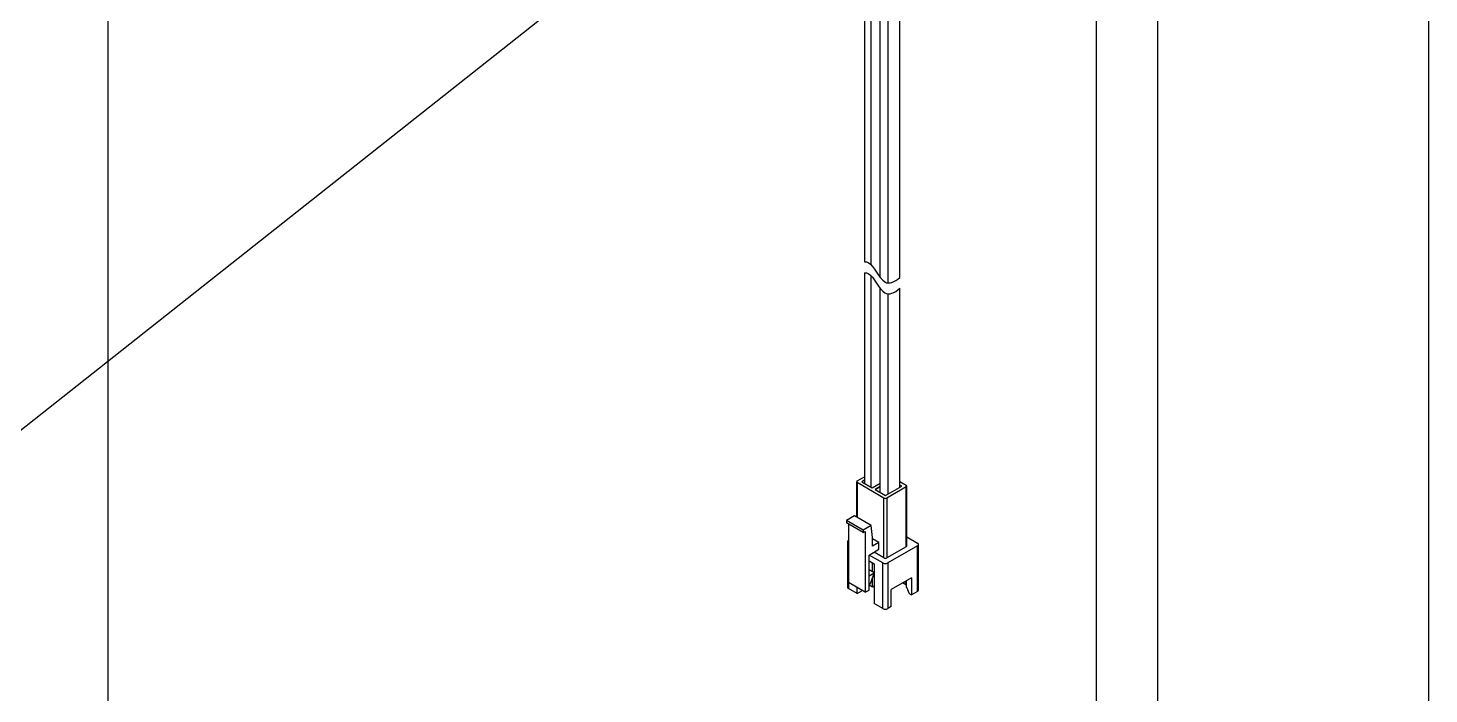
# Model space of a CAD drawing. Extents: x 7948 to 8542, y -4601 to -4181.
# Drawn here: x 8469.6 to 8541.9, y -4363.9 to -4329.6 of the extents above; entities that cross this region are included whole.
import ezdxf

# ---------------------------------------------------------------- set-up
doc = ezdxf.new("R2010")
doc.units = 0
doc.header["$LTSCALE"] = 7
doc.header["$MEASUREMENT"] = 0
doc.layers.get('0').update_dxf_attribs({"color": 2, "linetype": 'CONTINUOUS'})
doc.layers.add('BODY', color=7, linetype='CONTINUOUS')
doc.layers.add('TXT', color=4, linetype='CONTINUOUS')
doc.styles.add('ROMANS', font='romans')
doc.dimstyles.new('A-3', dxfattribs={"dimscale": 0, "dimtxt": 2.8, "dimasz": 2, "dimexe": 0.7, "dimexo": 0.5, "dimgap": 1, "dimtad": 1, "dimdec": 4, "dimdsep": 46, "dimtxsty": 'ROMANS', "dimcen": 0, "dimclrd": 3, "dimclre": 3, "dimclrt": 2, "dimadec": 4, "dimazin": 2, "dimtfac": 1, "dimtdec": 4, "dimtmove": 0, "dimatfit": 0, "dimfxl": 0, "dimarcsym": 0})

# ---------------------------------------------------------------- blocks, each defined once
blk = doc.blocks.new('BORDER')
blk.add_line((1, 0), (1, 1))

msp = doc.modelspace()

# ---------------------------------------------------------------- linework, layer by layer
at = {"linetype": 'Continuous'}
for p, q in [((8514.02342, -4342.72569), (8514.02342, -4327.63645)), ((8514.62342, -4342.43733), (8514.62342, -4327.35283)), ((8512.80476, -4328.21251), (8512.80476, -4341.6384)), ((8513.13568, -4328.05608), (8513.13568, -4341.77994)), ((8513.6122, -4342.43805), (8513.6122, -4327.83083)), ((8512.80476, -4342.2012), (8512.80476, -4353.07024)), ((8513.13568, -4342.34274), (8513.13568, -4353.26128)), ((8513.6122, -4353.53637), (8513.6122, -4343.00085)), ((8514.02342, -4353.60758), (8514.02342, -4343.28849)), ((8514.62342, -4353.26121), (8514.62342, -4343.00012)), ((8513.25025, -4353.50377), (8513.25025, -4353.51145))]:
    msp.add_line(p, q, dxfattribs=at)
at = {"color": 7, "linetype": 'Continuous'}
for p, q in [((8512.39688, -4352.9853), (8512.39688, -4354.80254)), ((8512.42851, -4352.94121), (8512.80476, -4352.724)), ((8513.80312, -4353.82293), (8512.42851, -4353.02938)), ((8512.80476, -4352.90035), (8512.65761, -4352.9853)), ((8512.80476, -4352.90035), (8512.65761, -4352.9853)), ((8512.65761, -4352.9853), (8513.19218, -4353.2939)), ((8512.65761, -4352.9853), (8513.19218, -4353.2939)), ((8513.19218, -4353.2939), (8513.6122, -4353.05142)), ((8513.19218, -4353.2939), (8513.6122, -4353.05142)), ((8514.62342, -4352.9739), (8514.94864, -4353.16164)), ((8513.34492, -4353.38207), (8513.6122, -4353.22777)), ((8513.6122, -4353.22777), (8513.34492, -4353.38207)), ((8513.34492, -4353.38207), (8513.87949, -4353.69067)), ((8513.34492, -4353.38207), (8513.87949, -4353.69067)), ((8513.87949, -4353.69067), (8514.71953, -4353.20573)), ((8513.87949, -4353.69067), (8514.71953, -4353.20573)), ((8514.94864, -4353.24981), (8513.95586, -4353.82293)), ((8514.71953, -4353.20573), (8514.62342, -4353.15024)), ((8514.71953, -4353.20573), (8514.62342, -4353.15024)), ((8514.94864, -4356.33634), (8514.94864, -4353.24981)), ((8514.98027, -4356.29225), (8514.98027, -4353.20573)), ((8513.80312, -4356.90945), (8513.80312, -4353.82293)), ((8513.95586, -4353.82293), (8513.95586, -4356.90945)), ((8512.28236, -4354.73643), (8511.86848, -4354.97535)), ((8512.73398, -4355.47499), (8511.86848, -4354.97535)), ((8511.86848, -4354.97535), (8511.86848, -4355.10425)), ((8512.73398, -4355.6039), (8511.86848, -4355.10425)), ((8511.9703, -4355.16303), (8511.9703, -4358.18802)), ((8513.14785, -4355.23607), (8512.28236, -4354.73643)), ((8513.14785, -4355.23607), (8512.73398, -4355.47499)), ((8513.21764, -4355.86591), (8513.14785, -4355.23607)), ((8512.73398, -4355.47499), (8512.73398, -4355.6039)), ((8512.73398, -4355.6039), (8512.8358, -4355.54511)), ((8512.8358, -4355.54511), (8512.8358, -4358.68767)), ((8513.21764, -4356.30684), (8513.21764, -4355.86591)), ((8513.54857, -4356.1158), (8513.21764, -4355.92476)), ((8514.98027, -4355.82556), (8515.53412, -4356.1453)), ((8511.91758, -4356.07182), (8511.91758, -4358.42346)), ((8513.03945, -4356.76245), (8513.54857, -4356.46855)), ((8513.54857, -4356.1158), (8513.21764, -4356.30684)), ((8513.80312, -4356.90945), (8513.29397, -4356.61552)), ((8513.54857, -4356.46855), (8513.54857, -4356.1158)), ((8514.94864, -4356.33634), (8513.95586, -4356.90945)), ((8515.53412, -4356.29225), (8514.00677, -4357.17397)), ((8515.53412, -4358.64389), (8515.53412, -4356.29225)), ((8515.58684, -4358.57041), (8515.58684, -4356.21877)), ((8513.03945, -4358.5701), (8513.03945, -4356.76245)), ((8513.75221, -4357.17397), (8513.03945, -4356.7625)), ((8513.03945, -4357.05646), (8513.30673, -4357.21076)), ((8513.21764, -4357.62482), (8513.21764, -4357.15932)), ((8513.30673, -4357.21076), (8513.30673, -4359.26844)), ((8513.75221, -4359.52561), (8513.75221, -4357.17397)), ((8514.00677, -4357.17397), (8514.00677, -4359.52561)), ((8513.30673, -4357.67625), (8513.03945, -4357.52195)), ((8513.03945, -4357.83526), (8513.30673, -4357.68096)), ((8513.30673, -4357.68912), (8513.09036, -4358.24681)), ((8513.21764, -4358.42343), (8513.21764, -4357.91876)), ((8515.22865, -4357.93837), (8514.18496, -4358.54088)), ((8514.86353, -4358.14915), (8514.97409, -4358.21297)), ((8514.97409, -4358.41871), (8514.97409, -4358.08532)), ((8515.22865, -4357.93837), (8515.22865, -4358.82023)), ((8512.8358, -4358.68767), (8511.9703, -4358.18802)), ((8512.41578, -4358.7541), (8511.9703, -4358.49693)), ((8512.41578, -4358.7541), (8512.41578, -4358.44519)), ((8512.41578, -4358.7541), (8512.67034, -4358.60715)), ((8512.67034, -4358.59215), (8512.67034, -4358.60715)), ((8512.8358, -4358.68767), (8513.03945, -4358.5701)), ((8513.03945, -4358.2762), (8513.09036, -4358.24681)), ((8513.21764, -4358.42343), (8513.03945, -4358.32057)), ((8513.30673, -4358.372), (8513.21764, -4358.42343)), ((8514.18496, -4359.42274), (8514.18496, -4358.54088)), ((8514.97409, -4358.32059), (8514.77032, -4358.20296)), ((8514.97409, -4358.41871), (8515.10137, -4358.74675)), ((8515.10137, -4358.74675), (8515.22865, -4358.82023)), ((8515.53412, -4358.64389), (8515.22865, -4358.82023)), ((8513.75221, -4359.52561), (8513.30673, -4359.26844)), ((8514.18496, -4359.42274), (8514.00677, -4359.52561))]:
    msp.add_line(p, q, dxfattribs=at)
at = {"color": 8, "linetype": 'Continuous'}
for p, q in [((8512.42851, -4353.02938), (8512.42851, -4354.8208)), ((8511.9703, -4358.18802), (8511.9703, -4358.49693))]:
    msp.add_line(p, q, dxfattribs=at)
at = {"color": 1, "ltscale": 0.5}
msp.add_lwpolyline([(8473.78485, -4253.19964), (8524.75248, -4253.19964), (8524.75248, -4364.98281), (8473.78485, -4364.98281)], close=True, dxfattribs=at)
at = {"color": 7, "linetype": 'Continuous'}
for centre, radius, start, end in [((8512.44524, -4352.9853), 0.04715, 110.7834208, 249.2165792), ((8514.9319, -4353.20573), 0.04715, 290.7834208, 69.2165792), ((8513.87949, -4353.67554), 0.166, 242.6096722, 297.3903278), ((8511.99897, -4356.07182), 0.07887, 111.3125519, 248.6874481), ((8514.92622, -4356.28686), 0.05432, 294.3746583, 354.3052007), ((8515.50545, -4356.21877), 0.07887, 291.3125519, 68.6874481), ((8513.87949, -4356.92967), 0.27547, 242.480539, 297.519461), ((8513.87949, -4356.76207), 0.166, 242.6096722, 297.3903278), ((8512.00538, -4358.41611), 0.08811, 184.782266, 246.5378749), ((8515.49687, -4358.5615), 0.09042, 294.3332356, 354.3466235), ((8513.87949, -4359.28131), 0.27547, 242.480539, 297.519461)]:
    msp.add_arc(centre, radius, start, end, dxfattribs=at)
at = {"layer": 'BODY', "color": 1}
for points in [[(8512.80476, -4341.6384), (8512.87183, -4341.63171), (8513.25338, -4341.69614), (8513.72096, -4342.97922), (8514.34374, -4342.67793), (8514.62342, -4342.43732)], [(8512.80476, -4342.2012), (8512.87183, -4342.19451), (8513.25338, -4342.25894), (8513.72096, -4343.54202), (8514.34374, -4343.24073), (8514.62342, -4343.00012)]]:
    msp.add_open_spline(points, degree=3, knots=[1.34415789, 1.34415789, 1.34415789, 1.34415789, 1.61334726, 2.92725774, 3.89229815, 3.89229815, 3.89229815, 3.89229815], dxfattribs=at)
at = {"layer": 'TXT'}
msp.add_line((8527.9229, -4200.20045), (8527.9229, -4590.20045), dxfattribs=at)

# ---------------------------------------------------------------- block references
at = {"xscale": 594, "yscale": 420, "zscale": 594}
msp.add_blockref('BORDER', (7947.9229, -4601.20045), dxfattribs=at)

# ---------------------------------------------------------------- leaders
msp.add_leader([(8502.16762, -4324.30983), (8465.47015, -4353.344)], dimstyle='A-3', override={"dimscale": 1, "dimasz": 3, "dimtad": 0, "dimclrd": 256, "dimarcsym": 1})

doc.saveas('drawing.dxf')
